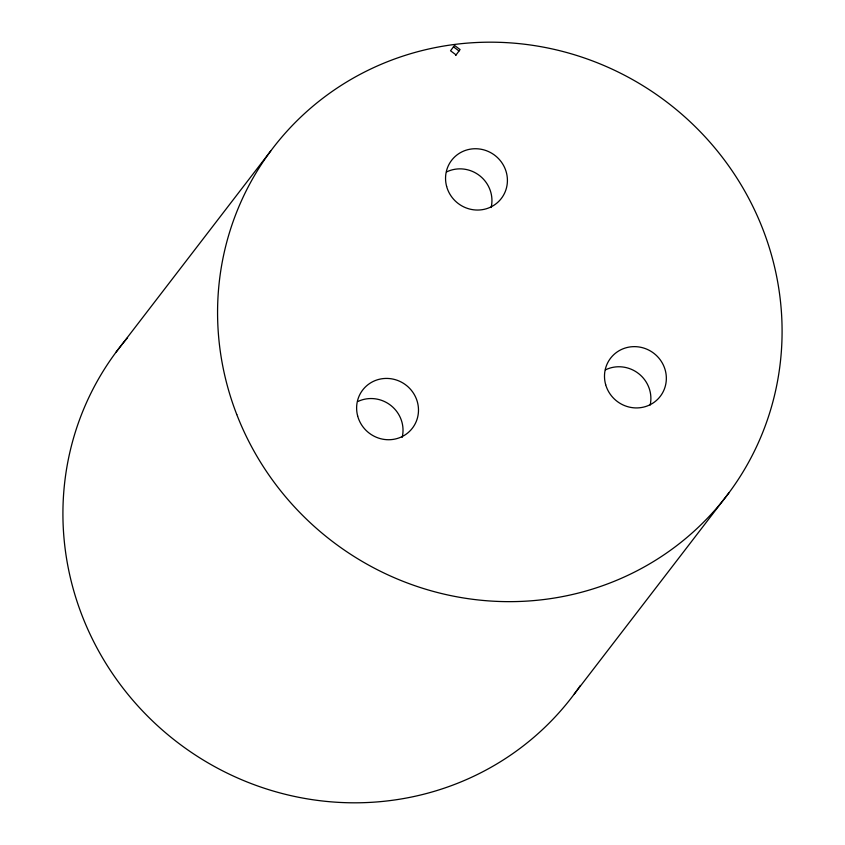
<?xml version="1.0" encoding="UTF-8"?>
<svg xmlns="http://www.w3.org/2000/svg" width="845" height="845" viewBox="0 0 845 845"><rect width="100%" height="100%" fill="white"/><g stroke="black" fill="none" stroke-linecap="round" stroke-linejoin="round"><path stroke-width="1.27" d="M455.677 55.432L460.081 49.559L454.536 45.419L450.543 50.774L456.089 54.914M116.071 352.154L270.706 150.991M574.294 694.009L728.929 492.846M453.459 46.824L459.004 50.964M580.399 685.453A285.842 276.083 37.5 0 1 177.07 742.068A285.842 276.083 37.5 0 1 127.553 337.789M446.847 171.799A31.328 30.251 37.5 0 1 480.055 175.992A31.328 30.251 37.5 0 1 491.125 207.521M358.069 401.417A31.328 30.251 37.5 0 1 391.256 405.78A31.328 30.251 37.5 0 1 402.167 437.372M605.442 369.867A31.328 30.251 37.5 0 1 638.683 373.648A31.328 30.251 37.5 0 1 650.154 405.051M236.78 414.557A285.842 276.083 37.5 0 0 719.982 504.201A285.842 276.083 37.5 0 0 542.691 47.003A285.842 276.083 37.5 0 0 236.78 414.557M446.635 186.46A31.328 30.251 37.5 0 0 498.455 201.691A31.328 30.251 37.5 0 0 484.343 150.019A31.328 30.251 37.5 0 0 446.635 186.46M605.685 384.728A31.328 30.251 37.5 0 0 657.663 399.315A31.328 30.251 37.5 0 0 642.918 347.813A31.328 30.251 37.5 0 0 605.685 384.728M357.667 415.993A31.328 30.251 37.5 0 0 409.413 431.489A31.328 30.251 37.5 0 0 395.576 379.754A31.328 30.251 37.5 0 0 357.667 415.993"/></g></svg>
